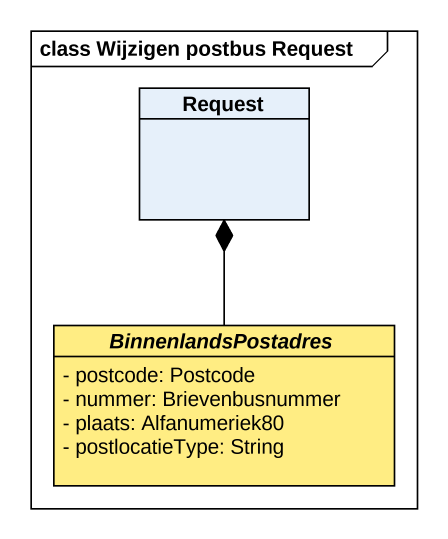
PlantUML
@startuml
mainframe class Wijzigen postbus Request
hide circle
hide empty members
skinparam classAttributeIconSize 0
class Request
abstract class BinnenlandsPostadres #FFED83 {
  - postcode: Postcode
  - nummer: Brievenbusnummer
  - plaats: Alfanumeriek80
  - postlocatieType: String
}
BinnenlandsPostadres -up-* Request
@enduml
